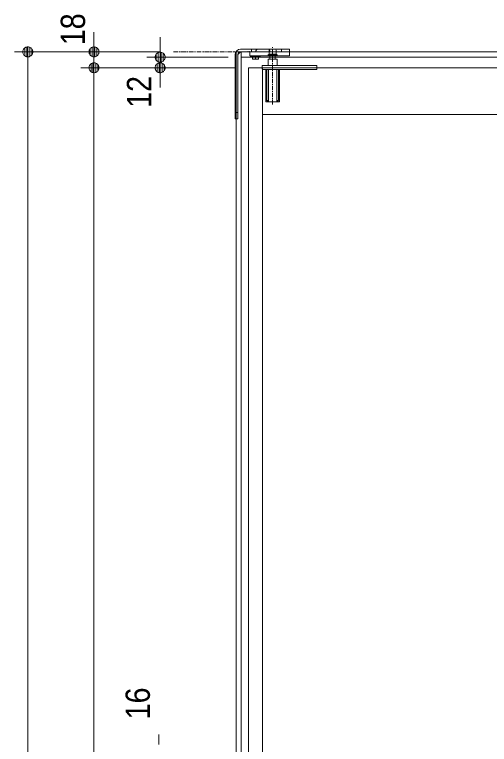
# Model space of a CAD drawing. Units: millimetres, scale not verified. Extents: x -4547 to 4547, y -2284 to 2284.
# Drawn here: x -260 to 278, y 69 to 896 of the extents above; entities that cross this region are included whole.
import ezdxf
from ezdxf.enums import TextEntityAlignment as Align

# ---------------------------------------------------------------- set-up
doc = ezdxf.new("R2010")
doc.units = ezdxf.units.MM
doc.header["$LTSCALE"] = 20
for name, pattern in [('CHAIN1', [8, 5, -1, 1, -1]), ('DASHED1', [1.8, 1.2, -0.6]), ('DOUBLE_CHAIN1', [8.8, 5, -1, 0.6, -0.6, 0.6, -1])]:
    doc.linetypes.add(name, pattern=pattern)
for name, color, linetype, lineweight in [('0-0_3一般', 7, 'Continuous', 9), ('0-1_2寸法-2', 7, 'Continuous', 9), ('0-2_0', 7, 'Continuous', 9), ('0-4_2寸法-1', 7, 'Continuous', 9)]:
    doc.layers.add(name, color=color, linetype=linetype, lineweight=lineweight)
doc.styles.add('ＭＳ Ｐゴシック', font='')
doc.styles.get('ＭＳ Ｐゴシック').set_extended_font_data('MS PGothic')

# ---------------------------------------------------------------- blocks, each defined once
blk = doc.blocks.new('グループ-9')
at = {"layer": '0-0_3一般'}
for p, q in [((26754.6, 17080), (26634.6, 17080)), ((26634.6, 17080), (26634.6, -29920)), ((26754.6, -29920), (26754.6, 17080)), ((50314.6, 17080), (26754.6, 17080)), ((26754.6, 17080), (26754.6, 16960)), ((26754.6, 16960), (50314.6, 16960))]:
    blk.add_line(p, q, dxfattribs=at)
blk = doc.blocks.new('グループ-12')
at = {"layer": '0-0_3一般', "linetype": 'DOUBLE_CHAIN1'}
for p, q in [((51718.1, 17080), (25212.9, 17080)), ((26634.6, -29920), (26634.6, 17080))]:
    blk.add_line(p, q, dxfattribs=at)
blk = doc.blocks.new('グループ-13')
at = {"layer": '0-0_3一般'}
for p, q in [((26914.6, 16720), (26914.6, -29580)), ((27232.6, 16720), (26914.6, 16720)), ((41696.6, 16720), (27232.6, 16720)), ((27234.6, 16720), (27234.6, 15660)), ((41694.6, 15660), (27234.6, 15660)), ((27234.6, 15660), (27234.6, -28580))]:
    blk.add_line(p, q, dxfattribs=at)
at = {"layer": '0-0_3一般', "linetype": 'DASHED1'}
for p, q in [((27232.6, 16720), (27232.6, 15660)), ((27232.6, 15660), (27234.6, 15660))]:
    blk.add_line(p, q, dxfattribs=at)
blk = doc.blocks.new('グループ-15')
at = {"layer": '0-0_3一般'}
for p, q in [((27383.6, 17030), (27383.6, 17120)), ((27525.6, 17140), (27403.6, 17140)), ((27545.6, 17120), (27545.6, 17030)), ((27364.3, 17010.7), (27383.6, 17030)), ((27364.3, 16996), (27364.3, 17010.7)), ((27364.3, 16770), (27364.3, 16916)), ((27404.6, 16916), (27404.6, 16996)), ((27524.6, 16996), (27524.6, 16916)), ((27545.6, 17030), (27564.9, 17010.7)), ((27564.9, 17010.7), (27564.9, 16996)), ((27564.9, 16916), (27564.9, 16770)), ((27224.6, 16738), (27224.6, 16770)), ((27228.8, 16738), (27224.6, 16738)), ((27228.8, 16738), (27228.8, 16690)), ((28444.6, 16770), (27464.6, 16770)), ((28464.6, 16770), (28444.6, 16770)), ((28464.6, 16690), (28464.6, 16770)), ((27228.9, 16689.6), (27228.8, 16690)), ((27239, 16680), (27464.6, 16680)), ((27309.1, 15960), (27306.6, 16670)), ((27335.3, 15975.2), (27332.9, 16680)), ((27367.8, 16670.4), (27367.9, 16670)), ((27367.9, 16652.3), (27367.9, 16670)), ((27464.6, 16680), (28444.6, 16680)), ((27561.3, 16652.3), (27561.3, 16670)), ((27569.7, 16680), (27570.1, 16680)), ((27596.3, 16680), (27593.8, 15975.3)), ((27622.5, 16670), (27620.1, 15960)), ((28444.6, 16680), (28454.6, 16680)), ((27343.2, 15960), (27367.4, 15960)), ((27586, 15960), (27561.7, 15960))]:
    blk.add_line(p, q, dxfattribs=at)
at = {"layer": '0-0_3一般', "linetype": 'CHAIN1'}
blk.add_line((27464.6, 15890.7), (27464.6, 17184.7), dxfattribs=at)
at = {"layer": '0-0_3一般'}
for points in [[(27564.9, 17010.7), (27464.6, 17010.7), (27364.3, 17010.7)], [(27564.9, 16996), (27464.6, 16996), (27364.3, 16996)], [(27564.9, 16916), (27464.6, 16916), (27364.3, 16916)], [(27545.6, 17030), (27464.6, 17030), (27383.6, 17030)], [(27464.6, 16770), (27235, 16770), (27224.6, 16770)], [(27239, 16680), (27238.6, 16680.1), (27238.2, 16680.1), (27237.9, 16680.2), (27237.5, 16680.3), (27237.1, 16680.4), (27236.7, 16680.5), (27236.4, 16680.6), (27236, 16680.7), (27235.7, 16680.9), (27235.3, 16681), (27235, 16681.2), (27234.7, 16681.4), (27234.3, 16681.6), (27234, 16681.8), (27233.7, 16682), (27233.4, 16682.2), (27233.1, 16682.5), (27232.8, 16682.7), (27232.5, 16683), (27232.2, 16683.2), (27231.9, 16683.5), (27231.6, 16683.8), (27231.4, 16684.1), (27231.1, 16684.4), (27230.9, 16684.7), (27230.7, 16685), (27230.5, 16685.3), (27230.3, 16685.7), (27230.1, 16686), (27229.9, 16686.3), (27229.8, 16686.7), (27229.6, 16687), (27229.5, 16687.4), (27229.3, 16687.7), (27229.2, 16688.1), (27229.1, 16688.5), (27229, 16688.8), (27229, 16689.2), (27228.9, 16689.6)], [(27359.1, 16680), (27359.5, 16680), (27359.8, 16679.9), (27360.2, 16679.9), (27360.6, 16679.8), (27360.9, 16679.7), (27361.2, 16679.6), (27361.6, 16679.5), (27361.9, 16679.4), (27362.2, 16679.3), (27362.5, 16679.1), (27362.8, 16679), (27363.1, 16678.8), (27363.4, 16678.6), (27363.7, 16678.4), (27364, 16678.1), (27364.2, 16677.9), (27364.5, 16677.7), (27364.7, 16677.4), (27365, 16677.1), (27365.2, 16676.8), (27365.5, 16676.5), (27365.7, 16676.2), (27365.9, 16675.9), (27366.1, 16675.6), (27366.3, 16675.3), (27366.5, 16674.9), (27366.6, 16674.6), (27366.8, 16674.3), (27366.9, 16673.9), (27367.1, 16673.6), (27367.2, 16673.3), (27367.3, 16672.9), (27367.4, 16672.6), (27367.5, 16672.2), (27367.6, 16671.9), (27367.7, 16671.5), (27367.7, 16671.1), (27367.8, 16670.8), (27367.8, 16670.4)], [(27367.4, 15960), (27367.4, 15977.8), (27367.5, 15995.5), (27367.5, 16013.3), (27367.5, 16031), (27367.5, 16048.8), (27367.5, 16066.5), (27367.5, 16084.3), (27367.5, 16102), (27367.5, 16119.8), (27367.6, 16137.5), (27367.6, 16155.3), (27367.6, 16173), (27367.6, 16190.8), (27367.6, 16208.5), (27367.6, 16226.3), (27367.6, 16244), (27367.6, 16261.8), (27367.7, 16279.5), (27367.7, 16297.3), (27367.7, 16315), (27367.7, 16332.8), (27367.7, 16350.5), (27367.7, 16368.3), (27367.7, 16386), (27367.7, 16403.8), (27367.7, 16421.5), (27367.7, 16439.3), (27367.8, 16457), (27367.8, 16474.8), (27367.8, 16492.5), (27367.8, 16510.3), (27367.8, 16528), (27367.8, 16545.8), (27367.8, 16563.5), (27367.8, 16581.3), (27367.8, 16599), (27367.8, 16616.8), (27367.8, 16634.5), (27367.9, 16652.3)], [(27561.3, 16670), (27561.3, 16670.4), (27561.4, 16670.8), (27561.4, 16671.1), (27561.4, 16671.5), (27561.5, 16671.9), (27561.6, 16672.2), (27561.7, 16672.6), (27561.8, 16672.9), (27561.9, 16673.3), (27562, 16673.6), (27562.1, 16673.9), (27562.3, 16674.3), (27562.4, 16674.6), (27562.6, 16674.9), (27562.8, 16675.3), (27563, 16675.6), (27563.2, 16675.9), (27563.4, 16676.2), (27563.6, 16676.5), (27563.9, 16676.8), (27564.1, 16677.1), (27564.4, 16677.4), (27564.6, 16677.7), (27564.9, 16677.9), (27565.2, 16678.1), (27565.4, 16678.4), (27565.7, 16678.6), (27566, 16678.8), (27566.3, 16679), (27566.6, 16679.1), (27566.9, 16679.3), (27567.3, 16679.4), (27567.6, 16679.5), (27567.9, 16679.6), (27568.3, 16679.7), (27568.6, 16679.8), (27569, 16679.9), (27569.3, 16679.9), (27569.7, 16680)], [(27561.7, 15960), (27561.7, 15977.8), (27561.7, 15995.5), (27561.7, 16013.3), (27561.7, 16031), (27561.7, 16048.8), (27561.7, 16066.5), (27561.6, 16084.3), (27561.6, 16102), (27561.6, 16119.8), (27561.6, 16137.5), (27561.6, 16155.3), (27561.6, 16173), (27561.6, 16190.8), (27561.6, 16208.5), (27561.5, 16226.3), (27561.5, 16244), (27561.5, 16261.8), (27561.5, 16279.5), (27561.5, 16297.3), (27561.5, 16315), (27561.5, 16332.8), (27561.5, 16350.5), (27561.5, 16368.3), (27561.4, 16386), (27561.4, 16403.8), (27561.4, 16421.5), (27561.4, 16439.3), (27561.4, 16457), (27561.4, 16474.8), (27561.4, 16492.5), (27561.4, 16510.3), (27561.4, 16528), (27561.4, 16545.8), (27561.4, 16563.5), (27561.3, 16581.3), (27561.3, 16599), (27561.3, 16616.8), (27561.3, 16634.5), (27561.3, 16652.3)], [(27319.1, 15950), (27464.6, 15950), (27610.1, 15950)], [(27343.2, 15960), (27342.8, 15960.4), (27342.5, 15960.9), (27342.1, 15961.4), (27341.7, 15961.8), (27341.3, 15962.3), (27340.9, 15962.8), (27340.5, 15963.3), (27340.1, 15963.9), (27339.7, 15964.4), (27339.2, 15965), (27338.8, 15965.5), (27338.4, 15966.1), (27337.9, 15966.7), (27337.4, 15967.3), (27337, 15967.9), (27336.7, 15968.5), (27336.4, 15969.1), (27336.1, 15969.7), (27335.9, 15970.4), (27335.7, 15971), (27335.6, 15971.7), (27335.5, 15972.4), (27335.5, 15973.1), (27335.5, 15973.8), (27335.6, 15974.5), (27335.7, 15975.2), (27335.8, 15976), (27336, 15976.7), (27336.3, 15977.3), (27336.6, 15977.8), (27336.9, 15978.3), (27337.3, 15978.8), (27337.7, 15979.1), (27338.2, 15979.4), (27338.7, 15979.7), (27339.3, 15979.9), (27339.9, 15980), (27340.6, 15980), (27341.3, 15980)], [(27341.3, 15980), (27342.1, 15979.9), (27342.9, 15979.8), (27343.7, 15979.6), (27344.5, 15979.4), (27345.3, 15979.2), (27346.1, 15979), (27346.9, 15978.7), (27347.7, 15978.3), (27348.5, 15978), (27349.3, 15977.6), (27350.1, 15977.2), (27350.9, 15976.7), (27351.7, 15976.3), (27352.5, 15975.7), (27353.3, 15975.2), (27354.1, 15974.7), (27354.9, 15974.1), (27355.6, 15973.5), (27356.4, 15973), (27357.1, 15972.4), (27357.8, 15971.8), (27358.5, 15971.2), (27359.1, 15970.6), (27359.7, 15969.9), (27360.3, 15969.3), (27360.9, 15968.7), (27361.5, 15968), (27362, 15967.4), (27362.6, 15966.7), (27363.1, 15966.1), (27363.6, 15965.5), (27364, 15964.9), (27364.5, 15964.3), (27364.9, 15963.7), (27365.3, 15963.1), (27365.7, 15962.6), (27366.1, 15962), (27366.5, 15961.5), (27366.8, 15961)], [(27366.8, 15961), (27367.1, 15960.5), (27367.4, 15960)], [(27561.7, 15960), (27562, 15960.5), (27562.4, 15961), (27562.7, 15961.5), (27563, 15962), (27563.4, 15962.6), (27563.8, 15963.1), (27564.2, 15963.7), (27564.7, 15964.3), (27565.1, 15964.9), (27565.6, 15965.5), (27566.1, 15966.1), (27566.6, 15966.7), (27567.1, 15967.4), (27567.7, 15968), (27568.2, 15968.7), (27568.8, 15969.3), (27569.4, 15969.9), (27570.1, 15970.6), (27570.7, 15971.2), (27571.4, 15971.8), (27572.1, 15972.4), (27572.8, 15973), (27573.5, 15973.5), (27574.3, 15974.1), (27575, 15974.7), (27575.8, 15975.2), (27576.6, 15975.7), (27577.5, 15976.3), (27578.3, 15976.7), (27579.1, 15977.2), (27579.9, 15977.6), (27580.7, 15978), (27581.5, 15978.4), (27582.3, 15978.7), (27583.1, 15979), (27583.9, 15979.2), (27584.7, 15979.4), (27585.5, 15979.6), (27586.3, 15979.8)], [(27586.7, 15960.9), (27586.3, 15960.4), (27586, 15960)], [(27586.3, 15979.8), (27587.1, 15979.9), (27587.8, 15980), (27588.5, 15980), (27589.2, 15980), (27589.8, 15979.9), (27590.4, 15979.7), (27590.9, 15979.4), (27591.4, 15979.1), (27591.9, 15978.8), (27592.3, 15978.3), (27592.6, 15977.8), (27592.9, 15977.3), (27593.1, 15976.7), (27593.3, 15976), (27593.5, 15975.2), (27593.6, 15974.5), (27593.7, 15973.8), (27593.7, 15973.1), (27593.7, 15972.4), (27593.6, 15971.7), (27593.5, 15971), (27593.3, 15970.4), (27593.1, 15969.7), (27592.8, 15969.1), (27592.5, 15968.5), (27592.1, 15967.9), (27591.7, 15967.3), (27591.3, 15966.7), (27590.8, 15966.1), (27590.4, 15965.5), (27589.9, 15965), (27589.5, 15964.4), (27589.1, 15963.9), (27588.7, 15963.4), (27588.2, 15962.8), (27587.8, 15962.3), (27587.5, 15961.8), (27587.1, 15961.4), (27586.7, 15960.9)]]:
    blk.add_lwpolyline(points, dxfattribs=at)
for centre, radius, start, end in [((27403.6, 17120), 20, 90, 180), ((27525.6, 17120), 20, 0, 90), ((27296.6, 16670), 10, 0.2, 90), ((27632.5, 16670), 10, 90, 179.8), ((28454.6, 16690), 10, 270, 0), ((27319.1, 15960), 10, 180.2, 270), ((27610.1, 15960), 10, 270, 359.8)]:
    blk.add_arc(centre, radius, start, end, dxfattribs=at)
blk = doc.blocks.new('グループ-19')
at = {"layer": '0-0_3一般'}
for p, q in [((26734.6, 17080), (26674.6, 17020)), ((26734.6, 17140), (26964.6, 17140)), ((26734.6, 17080), (26892.6, 17080)), ((26892.6, 17080), (26895.5, 17082.9)), ((26912.6, 17080), (26892.6, 17080)), ((26909.7, 17082.9), (26912.6, 17080)), ((26912.6, 17080), (26932.6, 17080)), ((26932.6, 17080), (26935.5, 17082.9)), ((26944.6, 17080), (26932.6, 17080)), ((26944.6, 17080), (26944.6, 17000)), ((26952.6, 17080), (26944.6, 17080)), ((26949.7, 17082.9), (26952.6, 17080)), ((26952.6, 17080), (26964.6, 17080)), ((26984.6, 17140), (26964.6, 17140)), ((26964.6, 17080), (26972.6, 17080)), ((26972.6, 17080), (26975.5, 17082.9)), ((26984.6, 17080), (26972.6, 17080)), ((26984.6, 17085.7), (26984.6, 17140)), ((27004.6, 17140), (26984.6, 17140)), ((26984.6, 17080), (27084.6, 17080)), ((26989.7, 17082.9), (26992.6, 17080)), ((27124.6, 17140), (27004.6, 17140)), ((27084.6, 17080), (27084.6, 17100)), ((27364.6, 17140), (27124.6, 17140)), ((27444.6, 17140), (27364.6, 17140)), ((27404.6, 17080), (27404.6, 17100)), ((27404.6, 17080), (27624.6, 17080)), ((27464.6, 17140), (27444.6, 17140)), ((27464.6, 17140), (27464.6, 17080)), ((27486.3, 17140), (27464.6, 17140)), ((27674.7, 17140), (27486.3, 17140)), ((27676.7, 17080), (27624.6, 17080)), ((27664.7, 17080), (27664.7, 17130)), ((27844.6, 17140), (27674.7, 17140)), ((27844.6, 17139.6), (27844.6, 17140)), ((27846.9, 17130.3), (27846.8, 17130)), ((27847.9, 17134.4), (27847.9, 17000)), ((26674.6, 15704.1), (26674.6, 17020)), ((26984.6, 16990), (26954.6, 16990)), ((26964.6, 16978), (26964.6, 16990)), ((26964.6, 16978), (27184.6, 16978)), ((26969.6, 16966), (26969.6, 16978)), ((26969.6, 16966), (27179.6, 16966)), ((26984.6, 16990), (27624.6, 16990)), ((27004.6, 16966), (27004.6, 16922.3)), ((27004.6, 16916), (27004.6, 16922.3)), ((27039.6, 16916), (27004.6, 16916)), ((27109.6, 16916), (27039.6, 16916)), ((27074.6, 16966), (27074.6, 16922.3)), ((27144.6, 16916), (27109.6, 16916)), ((27144.6, 16966), (27144.6, 16922.3)), ((27144.6, 16922.3), (27144.6, 16916)), ((27179.6, 16978), (27179.6, 16966)), ((27184.6, 16990), (27184.6, 16978)), ((27624.6, 16990), (27837.9, 16990)), ((26614.6, 15704.1), (26614.6, 15560)), ((26674.6, 15560), (26614.6, 15560)), ((26674.6, 15704.1), (26674.6, 15560))]:
    blk.add_line(p, q, dxfattribs=at)
for points in [[(26975.9, 17083.2), (26975.7, 17083.1), (26975.5, 17082.9)], [(26984.7, 17085.6), (26984.6, 17085.7), (26984.3, 17085.7), (26984.1, 17085.7), (26983.9, 17085.8), (26983.6, 17085.8), (26983.4, 17085.8), (26983.1, 17085.8), (26982.9, 17085.8), (26982.7, 17085.8), (26982.4, 17085.8), (26982.2, 17085.8), (26981.9, 17085.8), (26981.7, 17085.8), (26981.5, 17085.8), (26981.2, 17085.7), (26981, 17085.7), (26980.7, 17085.6), (26980.5, 17085.6), (26980.2, 17085.5), (26980, 17085.4), (26979.8, 17085.4), (26979.5, 17085.3), (26979.3, 17085.2), (26979.1, 17085.1), (26978.8, 17085), (26978.6, 17084.9), (26978.4, 17084.8), (26978.2, 17084.7), (26977.9, 17084.6), (26977.7, 17084.5), (26977.5, 17084.4), (26977.3, 17084.2), (26977.1, 17084.1), (26976.9, 17084), (26976.7, 17083.8), (26976.5, 17083.7), (26976.3, 17083.5), (26976.1, 17083.4), (26975.9, 17083.2)], [(26989.7, 17082.9), (26989.5, 17083), (26989.4, 17083.1), (26989.3, 17083.2), (26989.2, 17083.3), (26989.1, 17083.4), (26989, 17083.5), (26988.9, 17083.6), (26988.7, 17083.7), (26988.6, 17083.8), (26988.5, 17083.8), (26988.4, 17083.9), (26988.3, 17084), (26988.1, 17084.1), (26988, 17084.2), (26987.9, 17084.3), (26987.8, 17084.3), (26987.7, 17084.4), (26987.5, 17084.5), (26987.4, 17084.6), (26987.3, 17084.6), (26987.2, 17084.7), (26987, 17084.8), (26986.9, 17084.8), (26986.8, 17084.9), (26986.6, 17085), (26986.5, 17085), (26986.4, 17085.1), (26986.2, 17085.2), (26986.1, 17085.2), (26986, 17085.3), (26985.8, 17085.3), (26985.7, 17085.4), (26985.6, 17085.4), (26985.4, 17085.4), (26985.3, 17085.5), (26985.1, 17085.5), (26985, 17085.6), (26984.9, 17085.6), (26984.7, 17085.6)], [(27844.6, 17139.6), (27844.8, 17139.5), (27845.1, 17139.3), (27845.3, 17139.2), (27845.5, 17139), (27845.7, 17138.9), (27845.9, 17138.7), (27846.1, 17138.5), (27846.2, 17138.3), (27846.4, 17138.1), (27846.5, 17137.9), (27846.7, 17137.7), (27846.8, 17137.5), (27846.9, 17137.2), (27847, 17137), (27847.1, 17136.8), (27847.2, 17136.5), (27847.3, 17136.2), (27847.4, 17136), (27847.4, 17135.7), (27847.5, 17135.4), (27847.5, 17135.1), (27847.6, 17134.8), (27847.6, 17134.6), (27847.6, 17134.3), (27847.6, 17134), (27847.6, 17133.7), (27847.6, 17133.4), (27847.6, 17133.2), (27847.6, 17132.9), (27847.5, 17132.6), (27847.5, 17132.4), (27847.5, 17132.1), (27847.4, 17131.8), (27847.3, 17131.6), (27847.3, 17131.3), (27847.2, 17131), (27847.1, 17130.8), (27847, 17130.5), (27846.9, 17130.3)], [(26674.6, 15704.1), (26614.6, 15704.1), (26614.6, 17020)], [(27004.6, 16922.3), (27005.4, 16922), (27006.3, 16921.7), (27007.1, 16921.5), (27008, 16921.2), (27008.9, 16921), (27009.7, 16920.8), (27010.6, 16920.5), (27011.4, 16920.3), (27012.3, 16920.1), (27013.2, 16919.9), (27014, 16919.7), (27014.9, 16919.5), (27015.8, 16919.3), (27016.6, 16919.1), (27017.5, 16918.9), (27018.4, 16918.7), (27019.3, 16918.6), (27020.1, 16918.4), (27021, 16918.2), (27021.9, 16918.1), (27022.8, 16917.9), (27023.6, 16917.8), (27024.5, 16917.6), (27025.4, 16917.5), (27026.3, 16917.3), (27027.2, 16917.2), (27028.1, 16917.1), (27028.9, 16917), (27029.8, 16916.9), (27030.7, 16916.8), (27031.6, 16916.7), (27032.5, 16916.6), (27033.4, 16916.5), (27034.2, 16916.4), (27035.1, 16916.3), (27036, 16916.2), (27036.9, 16916.2), (27037.8, 16916.1), (27038.7, 16916.1)], [(27038.7, 16916.1), (27039.6, 16916), (27040.5, 16916), (27041.4, 16916), (27042.3, 16916.1), (27043.1, 16916.1), (27044, 16916.1), (27044.9, 16916.2), (27045.8, 16916.3), (27046.7, 16916.3), (27047.6, 16916.4), (27048.5, 16916.5), (27049.3, 16916.6), (27050.2, 16916.7), (27051.1, 16916.8), (27052, 16917), (27052.9, 16917.1), (27053.8, 16917.2), (27054.6, 16917.4), (27055.5, 16917.5), (27056.4, 16917.7), (27057.3, 16917.9), (27058.1, 16918.1), (27059, 16918.2), (27059.9, 16918.4), (27060.8, 16918.6), (27061.6, 16918.8), (27062.5, 16919), (27063.4, 16919.2), (27064.2, 16919.4), (27065.1, 16919.7), (27066, 16919.9), (27066.8, 16920.1), (27067.7, 16920.3), (27068.6, 16920.5), (27069.4, 16920.8), (27070.3, 16921), (27071.2, 16921.3), (27072, 16921.5), (27072.9, 16921.7)], [(27072.9, 16921.7), (27073.7, 16922), (27074.6, 16922.3), (27075.4, 16922), (27076.3, 16921.7), (27077.1, 16921.5), (27078, 16921.2), (27078.9, 16921), (27079.7, 16920.8), (27080.6, 16920.5), (27081.4, 16920.3), (27082.3, 16920.1), (27083.2, 16919.9), (27084, 16919.7), (27084.9, 16919.5), (27085.8, 16919.3), (27086.6, 16919.1), (27087.5, 16918.9), (27088.4, 16918.7), (27089.3, 16918.6), (27090.1, 16918.4), (27091, 16918.2), (27091.9, 16918.1), (27092.8, 16917.9), (27093.6, 16917.8), (27094.5, 16917.6), (27095.4, 16917.5), (27096.3, 16917.3), (27097.2, 16917.2), (27098.1, 16917.1), (27098.9, 16917), (27099.8, 16916.9), (27100.7, 16916.8), (27101.6, 16916.7), (27102.5, 16916.6), (27103.4, 16916.5), (27104.2, 16916.4), (27105.1, 16916.3), (27106, 16916.2), (27106.9, 16916.2)], [(27106.9, 16916.2), (27107.8, 16916.1), (27108.7, 16916.1), (27109.6, 16916), (27110.5, 16916), (27111.4, 16916), (27112.3, 16916.1), (27113.1, 16916.1), (27114, 16916.1), (27114.9, 16916.2), (27115.8, 16916.3), (27116.7, 16916.3), (27117.6, 16916.4), (27118.5, 16916.5), (27119.3, 16916.6), (27120.2, 16916.7), (27121.1, 16916.8), (27122, 16917), (27122.9, 16917.1), (27123.8, 16917.2), (27124.6, 16917.4), (27125.5, 16917.5), (27126.4, 16917.7), (27127.3, 16917.9), (27128.1, 16918.1), (27129, 16918.2), (27129.9, 16918.4), (27130.8, 16918.6), (27131.6, 16918.8), (27132.5, 16919), (27133.4, 16919.2), (27134.2, 16919.4), (27135.1, 16919.7), (27136, 16919.9), (27136.8, 16920.1), (27137.7, 16920.3), (27138.6, 16920.5), (27139.4, 16920.8), (27140.3, 16921), (27141.2, 16921.3)], [(27141.2, 16921.3), (27142, 16921.5), (27142.9, 16921.7), (27143.7, 16922), (27144.6, 16922.3)]]:
    blk.add_lwpolyline(points, dxfattribs=at)
for centre, radius, start, end in [((26734.6, 17020), 120, 90, 180), ((26734.6, 17020), 60, 90, 180), ((26902.6, 17075.9), 10, 45, 135), ((26942.6, 17075.9), 10, 45, 135), ((27124.6, 17100), 40, 90, 180), ((27364.6, 17100), 40, 0, 90), ((27674.7, 17130), 10, 90, 180), ((26954.6, 17000), 10, 180, 270), ((27837.9, 17000), 10, 270, 0)]:
    blk.add_arc(centre, radius, start, end, dxfattribs=at)
blk = doc.blocks.new('グループ-27')
at = {"layer": '0-0_3一般'}
for name in ['グループ-12', 'グループ-19', 'グループ-9', 'グループ-15', 'グループ-13']:
    blk.add_blockref(name, (0, 0), dxfattribs=at)
blk = doc.blocks.new('グループ-28')
at = {"layer": '0-0_3一般'}
blk.add_blockref('グループ-27', (0, 0), dxfattribs=at)
blk = doc.blocks.new('_Dot')
at = {"layer": '0-2_0'}
for p, q in [((-10, 0), (-20, 0)), ((9.78, 2), (-9.78, 2)), ((7.99, 6), (-7.99, 6)), ((9.16, -3.98), (-9.16, -3.98)), ((6, -7.98), (-6, -7.98))]:
    blk.add_line(p, q, dxfattribs=at)
for points in [[(10, 0), (9.92, 1.25), (9.69, 2.49), (9.3, 3.68), (8.76, 4.82), (8.09, 5.88), (7.29, 6.85), (6.37, 7.71), (5.36, 8.44), (4.26, 9.05), (3.09, 9.51), (1.87, 9.82), (0.63, 9.98), (-0.63, 9.98), (-1.87, 9.82), (-3.09, 9.51), (-4.26, 9.05), (-5.36, 8.44), (-6.37, 7.71), (-7.29, 6.85), (-8.09, 5.88), (-8.76, 4.82), (-9.3, 3.68), (-9.69, 2.49), (-9.92, 1.25), (-10, 0), (0, 0)], [(-10, 0), (-9.92, -1.25), (-9.69, -2.49), (-9.3, -3.68), (-8.76, -4.82), (-8.09, -5.88), (-7.29, -6.85), (-6.37, -7.71), (-5.36, -8.44), (-4.26, -9.05), (-3.09, -9.51), (-1.87, -9.82), (-0.63, -9.98), (0.63, -9.98), (1.87, -9.82), (3.09, -9.51), (4.26, -9.05), (5.36, -8.44), (6.37, -7.71), (7.29, -6.85), (8.09, -5.88), (8.76, -4.82), (9.3, -3.68), (9.69, -2.49), (9.92, -1.25), (10, 0), (0, 0)]]:
    blk.add_lwpolyline(points, close=True, dxfattribs=at)

msp = doc.modelspace()

# ---------------------------------------------------------------- linework, layer by layer
at = {"layer": '0-1_2寸法-2'}
for p, q in [((-169.9, 865.26), (-169.9, 876.51)), ((-94.9, 859.26), (-94.9, 870.51)), ((-94.98, 854), (-184.9, 854)), ((-169.9, 854), (-169.9, 836)), ((-17.9, 848), (-109.9, 848)), ((-94.9, 848), (-94.9, 836)), ((-9.9, 836), (-184.9, 836)), ((-9.9, 836), (-109.9, 836)), ((-169.9, 824.74), (-169.9, 813.49)), ((-94.9, 824.74), (-94.9, 813.49)), ((-96.4, 69.26), (-96.4, 80.51))]:
    msp.add_line(p, q, dxfattribs=at)
at = {"layer": '0-4_2寸法-1'}
for p, q in [((-94.98, 854), (-259.9, 854)), ((-244.9, 842.74), (-244.9, -1484.74)), ((-9.9, 836), (-184.9, 836)), ((-169.9, 824.74), (-169.9, -1470.74))]:
    msp.add_line(p, q, dxfattribs=at)

# ---------------------------------------------------------------- block references
at = {"layer": '0-0_3一般', "xscale": 0.05, "yscale": 0.05}
msp.add_blockref('グループ-28', (-1340.62, 0), dxfattribs=at)
at = {"layer": '0-1_2寸法-2', "xscale": 0.5627563, "yscale": 0.5627563}
for p, rotation in [((-169.9, 854), 270), ((-94.9, 848), 270), ((-169.9, 836), 90), ((-94.9, 836), 90)]:
    msp.add_blockref('_Dot', p, dxfattribs=dict(at, rotation=rotation))
at = {"layer": '0-4_2寸法-1', "xscale": 0.5627563, "yscale": 0.5627563, "rotation": 90}
for p in [(-244.9, 854), (-169.9, 836)]:
    msp.add_blockref('_Dot', p, dxfattribs=at)

# ---------------------------------------------------------------- texts
at = {"layer": '0-1_2寸法-2', "style": 'ＭＳ Ｐゴシック', "width": 0.9}
for s, p in [('18', (-171.76, 861.54)), ('12', (-96.76, 790.55)), ('16', (-98.26, 97.63))]:
    msp.add_text(s, height=27.57, rotation=90, dxfattribs=at).set_placement(p, align=Align.BOTTOM_LEFT)

doc.saveas('drawing.dxf')
